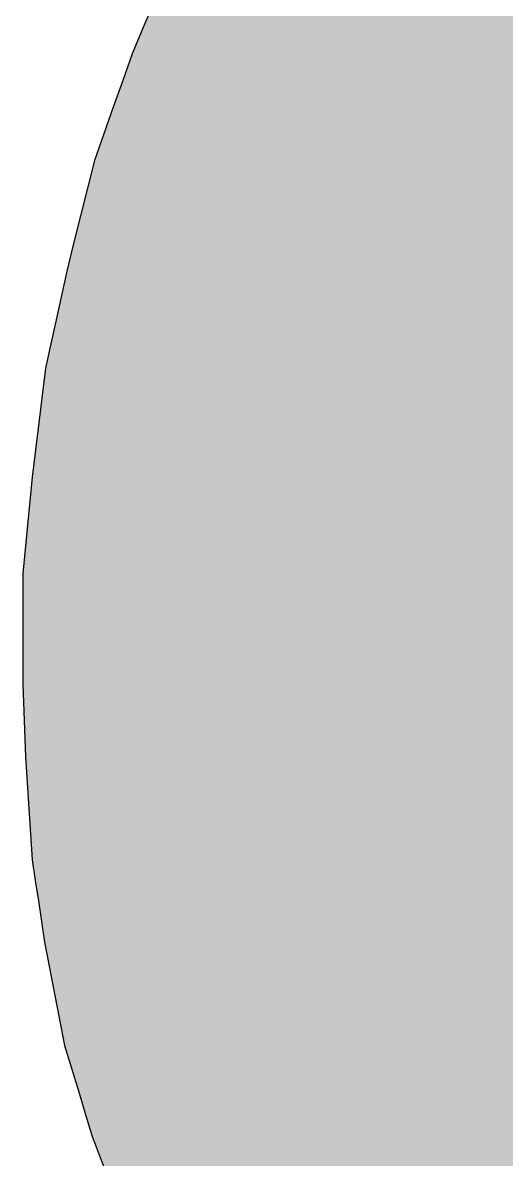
# Model space of a CAD drawing. Extents: x -8.7 to 23.6, y -19.4 to 9.1.
# Drawn here: x -4.477 to -3.382, y 0.211 to 2.787 of the extents above; entities that cross this region are included whole.
import ezdxf

# ---------------------------------------------------------------- set-up
doc = ezdxf.new("R2010")
doc.units = 0
doc.layers.add('LAYER_6', color=7, linetype='CONTINUOUS')

# ---------------------------------------------------------------- blocks, each defined once
blk = doc.blocks.new('*U1')
at = {"layer": 'LAYER_6', "color": 1}
for points in [[(-3.3625, -7.1278), (-3.4023, 3.9589), (-3.3625, 3.9983)], [(-3.4094, -7.102), (-3.4257, 3.9358), (-3.4094, 3.9519)], [(-3.4023, -7.1059), (-3.4094, 3.9519), (-3.4023, 3.9589)], [(-3.4094, -7.102), (-3.4094, 3.9519), (-3.4023, -7.1059)], [(-3.4023, -7.1059), (-3.4023, 3.9589), (-3.3625, -7.1278)], [(-3.4422, -7.084), (-3.4733, 3.8845), (-3.4422, 3.9195)], [(-3.4257, -7.0931), (-3.4422, 3.9195), (-3.4257, 3.9358)], [(-3.4422, -7.084), (-3.4422, 3.9195), (-3.4257, -7.0931)], [(-3.4257, -7.0931), (-3.4257, 3.9358), (-3.4094, -7.102)], [(-3.486, -7.06), (-3.4915, 3.8642), (-3.486, 3.8703)], [(-3.4805, -7.063), (-3.486, 3.8703), (-3.4805, 3.8764)], [(-3.486, -7.06), (-3.486, 3.8703), (-3.4805, -7.063)], [(-3.4751, -7.066), (-3.4805, 3.8764), (-3.4751, 3.8826)], [(-3.4805, -7.063), (-3.4805, 3.8764), (-3.4751, -7.066)], [(-3.475, -7.066), (-3.4751, 3.8826), (-3.475, 3.8827)], [(-3.4751, -7.066), (-3.4751, 3.8826), (-3.475, -7.066)], [(-3.4746, -7.0662), (-3.475, 3.8827), (-3.4746, 3.8831)], [(-3.475, -7.066), (-3.475, 3.8827), (-3.4746, -7.0662)], [(-3.4742, -7.0664), (-3.4746, 3.8831), (-3.4742, 3.8835)], [(-3.4746, -7.0662), (-3.4746, 3.8831), (-3.4742, -7.0664)], [(-3.4738, -7.0667), (-3.4742, 3.8835), (-3.4738, 3.884)], [(-3.4742, -7.0664), (-3.4742, 3.8835), (-3.4738, -7.0667)], [(-3.4733, -7.0669), (-3.4738, 3.884), (-3.4733, 3.8845)], [(-3.4738, -7.0667), (-3.4738, 3.884), (-3.4733, -7.0669)], [(-3.4733, -7.0669), (-3.4733, 3.8845), (-3.4422, -7.084)], [(-3.5119, -7.0457), (-3.5146, 3.8382), (-3.5119, 3.8412)], [(-3.5082, -7.0478), (-3.5119, 3.8412), (-3.5082, 3.8454)], [(-3.5119, -7.0457), (-3.5119, 3.8412), (-3.5082, -7.0478)], [(-3.5078, -7.048), (-3.5082, 3.8454), (-3.5078, 3.8458)], [(-3.5082, -7.0478), (-3.5082, 3.8454), (-3.5078, -7.048)], [(-3.5044, -7.0499), (-3.5078, 3.8458), (-3.5044, 3.8496)], [(-3.5078, -7.048), (-3.5078, 3.8458), (-3.5044, -7.0499)], [(-3.5007, -7.0519), (-3.5044, 3.8496), (-3.5007, 3.8538)], [(-3.5044, -7.0499), (-3.5044, 3.8496), (-3.5007, -7.0519)], [(-3.4969, -7.054), (-3.5007, 3.8538), (-3.4969, 3.858)], [(-3.5007, -7.0519), (-3.5007, 3.8538), (-3.4969, -7.054)], [(-3.4915, -7.057), (-3.4969, 3.858), (-3.4915, 3.8642)], [(-3.4969, -7.054), (-3.4969, 3.858), (-3.4915, -7.057)], [(-3.4915, -7.057), (-3.4915, 3.8642), (-3.486, -7.06)], [(-3.5363, -7.0323), (-3.5391, 3.8107), (-3.5363, 3.8138)], [(-3.5335, -7.0339), (-3.5363, 3.8138), (-3.5335, 3.817)], [(-3.5363, -7.0323), (-3.5363, 3.8138), (-3.5335, -7.0339)], [(-3.5307, -7.0354), (-3.5335, 3.817), (-3.5307, 3.8201)], [(-3.5335, -7.0339), (-3.5335, 3.817), (-3.5307, -7.0354)], [(-3.528, -7.0369), (-3.5307, 3.8201), (-3.528, 3.8232)], [(-3.5307, -7.0354), (-3.5307, 3.8201), (-3.528, -7.0369)], [(-3.5267, -7.0377), (-3.528, 3.8232), (-3.5267, 3.8247)], [(-3.528, -7.0369), (-3.528, 3.8232), (-3.5267, -7.0377)], [(-3.5254, -7.0384), (-3.5267, 3.8247), (-3.5254, 3.8261)], [(-3.5267, -7.0377), (-3.5267, 3.8247), (-3.5254, -7.0384)], [(-3.5241, -7.0391), (-3.5254, 3.8261), (-3.5241, 3.8276)], [(-3.5254, -7.0384), (-3.5254, 3.8261), (-3.5241, -7.0391)], [(-3.5228, -7.0398), (-3.5241, 3.8276), (-3.5228, 3.829)], [(-3.5241, -7.0391), (-3.5241, 3.8276), (-3.5228, -7.0398)], [(-3.5201, -7.0413), (-3.5228, 3.829), (-3.5201, 3.8321)], [(-3.5228, -7.0398), (-3.5228, 3.829), (-3.5201, -7.0413)], [(-3.5174, -7.0428), (-3.5201, 3.8321), (-3.5174, 3.8351)], [(-3.5201, -7.0413), (-3.5201, 3.8321), (-3.5174, -7.0428)], [(-3.5146, -7.0443), (-3.5174, 3.8351), (-3.5146, 3.8382)], [(-3.5174, -7.0428), (-3.5174, 3.8351), (-3.5146, -7.0443)], [(-3.5146, -7.0443), (-3.5146, 3.8382), (-3.5119, -7.0457)], [(-3.5406, -7.03), (-3.5626, 3.7843), (-3.5406, 3.809)], [(-3.5391, -7.0308), (-3.5406, 3.809), (-3.5391, 3.8107)], [(-3.5406, -7.03), (-3.5406, 3.809), (-3.5391, -7.0308)], [(-3.5391, -7.0308), (-3.5391, 3.8107), (-3.5363, -7.0323)], [(-3.5734, -7.012), (-3.5861, 3.7571), (-3.5734, 3.7722)], [(-3.5626, -7.0179), (-3.5734, 3.7722), (-3.5626, 3.7843)], [(-3.5734, -7.012), (-3.5734, 3.7722), (-3.5626, -7.0179)], [(-3.5626, -7.0179), (-3.5626, 3.7843), (-3.5406, -7.03)], [(-3.5965, -6.9993), (-3.6096, 3.7291), (-3.5965, 3.7447)], [(-3.5917, -7.002), (-3.5965, 3.7447), (-3.5917, 3.7504)], [(-3.5965, -6.9993), (-3.5965, 3.7447), (-3.5917, -7.002)], [(-3.5861, -7.005), (-3.5917, 3.7504), (-3.5861, 3.7571)], [(-3.5917, -7.002), (-3.5917, 3.7504), (-3.5861, -7.005)], [(-3.5861, -7.005), (-3.5861, 3.7571), (-3.5734, -7.012)], [(-3.6099, -6.9919), (-3.6282, 3.7068), (-3.6099, 3.7286)], [(-3.6096, -6.9922), (-3.6099, 3.7286), (-3.6096, 3.7291)], [(-3.6099, -6.9919), (-3.6099, 3.7286), (-3.6096, -6.9922)], [(-3.6096, -6.9922), (-3.6096, 3.7291), (-3.5965, -6.9993)], [(-3.6465, -6.9719), (-3.6527, 3.678), (-3.6465, 3.685)], [(-3.6428, -6.9739), (-3.6465, 3.685), (-3.6428, 3.6894)], [(-3.6465, -6.9719), (-3.6465, 3.685), (-3.6428, -6.9739)], [(-3.633, -6.9793), (-3.6428, 3.6894), (-3.633, 3.7011)], [(-3.6428, -6.9739), (-3.6428, 3.6894), (-3.633, -6.9793)], [(-3.6282, -6.9819), (-3.633, 3.7011), (-3.6282, 3.7068)], [(-3.633, -6.9793), (-3.633, 3.7011), (-3.6282, -6.9819)], [(-3.6282, -6.9819), (-3.6282, 3.7068), (-3.6099, -6.9919)], [(-3.6625, -6.9631), (-3.6723, 3.6558), (-3.6625, 3.6669)], [(-3.6527, -6.9685), (-3.6625, 3.6669), (-3.6527, 3.678)], [(-3.6625, -6.9631), (-3.6625, 3.6669), (-3.6527, -6.9685)], [(-3.6527, -6.9685), (-3.6527, 3.678), (-3.6465, -6.9719)], [(-3.676, -6.9557), (-3.7055, 3.6182), (-3.676, 3.6516)], [(-3.6723, -6.9577), (-3.676, 3.6516), (-3.6723, 3.6558)], [(-3.676, -6.9557), (-3.676, 3.6516), (-3.6723, -6.9577)], [(-3.6723, -6.9577), (-3.6723, 3.6558), (-3.6625, -6.9631)], [(-3.7121, -6.9358), (-3.735, 3.5848), (-3.7121, 3.6106)], [(-3.7055, -6.9395), (-3.7121, 3.6106), (-3.7055, 3.6182)], [(-3.7121, -6.9358), (-3.7121, 3.6106), (-3.7055, -6.9395)], [(-3.7055, -6.9395), (-3.7055, 3.6182), (-3.676, -6.9557)], [(-3.735, -6.9233), (-3.752, 3.5655), (-3.735, 3.5848)], [(-3.735, -6.9233), (-3.735, 3.5848), (-3.7121, -6.9358)], [(-3.752, -6.914), (-3.7645, 3.5514), (-3.752, 3.5655)], [(-3.752, -6.914), (-3.752, 3.5655), (-3.735, -6.9233)], [(-3.7673, -6.9056), (-3.7887, 3.5171), (-3.7673, 3.5474)], [(-3.7645, -6.9071), (-3.7673, 3.5474), (-3.7645, 3.5514)], [(-3.7673, -6.9056), (-3.7673, 3.5474), (-3.7645, -6.9071)], [(-3.7645, -6.9071), (-3.7645, 3.5514), (-3.752, -6.914)], [(-3.7918, -6.8921), (-3.8129, 3.4827), (-3.7918, 3.5127)], [(-3.7887, -6.8938), (-3.7918, 3.5127), (-3.7887, 3.5171)], [(-3.7918, -6.8921), (-3.7918, 3.5127), (-3.7887, -6.8938)], [(-3.7887, -6.8938), (-3.7887, 3.5171), (-3.7673, -6.9056)], [(-3.8129, -6.8805), (-3.8316, 3.4563), (-3.8129, 3.4827)], [(-3.8129, -6.8805), (-3.8129, 3.4827), (-3.7918, -6.8921)], [(-3.8316, -6.8702), (-3.8372, 3.4484), (-3.8316, 3.4563)], [(-3.8316, -6.8702), (-3.8316, 3.4563), (-3.8129, -6.8805)], [(-3.8372, -6.8672), (-3.8614, 3.4141), (-3.8372, 3.4484)], [(-3.8372, -6.8672), (-3.8372, 3.4484), (-3.8316, -6.8702)], [(-3.8614, -6.8539), (-3.8759, 3.3916), (-3.8614, 3.4141)], [(-3.8614, -6.8539), (-3.8614, 3.4141), (-3.8372, -6.8672)], [(-3.8759, -6.8459), (-3.8985, 3.3568), (-3.8759, 3.3916)], [(-3.8759, -6.8459), (-3.8759, 3.3916), (-3.8614, -6.8539)], [(-3.8985, -6.8336), (-3.9188, 3.3253), (-3.8985, 3.3568)], [(-3.8985, -6.8336), (-3.8985, 3.3568), (-3.8759, -6.8459)], [(-3.9188, -6.8224), (-3.9203, 3.3231), (-3.9188, 3.3253)], [(-3.9188, -6.8224), (-3.9188, 3.3253), (-3.8985, -6.8336)], [(-3.9355, -6.8132), (-3.9381, 3.2955), (-3.9355, 3.2995)], [(-3.9203, -6.8216), (-3.9355, 3.2995), (-3.9203, 3.3231)], [(-3.9355, -6.8132), (-3.9355, 3.2995), (-3.9203, -6.8216)], [(-3.9203, -6.8216), (-3.9203, 3.3231), (-3.9188, -6.8224)], [(-3.9381, -6.8118), (-3.9646, 3.2546), (-3.9381, 3.2955)], [(-3.9381, -6.8118), (-3.9381, 3.2955), (-3.9355, -6.8132)], [(-3.9646, -6.7976), (-3.9725, 3.2423), (-3.9646, 3.2546)], [(-3.9646, -6.7976), (-3.9646, 3.2546), (-3.9381, -6.8118)], [(-3.9725, -6.7933), (-3.9974, 3.2038), (-3.9725, 3.2423)], [(-3.9725, -6.7933), (-3.9725, 3.2423), (-3.9646, -6.7976)], [(-3.9974, -6.7799), (-4.0089, 3.1861), (-3.9974, 3.2038)], [(-3.9974, -6.7799), (-3.9974, 3.2038), (-3.9725, -6.7933)], [(-4.0096, -6.7733), (-4.04, 3.1261), (-4.0096, 3.185)], [(-4.0089, -6.7737), (-4.0096, 3.185), (-4.0089, 3.1861)], [(-4.0096, -6.7733), (-4.0096, 3.185), (-4.0089, -6.7737)], [(-4.0089, -6.7737), (-4.0089, 3.1861), (-3.9974, -6.7799)], [(-4.04, -6.757), (-4.0545, 3.0981), (-4.04, 3.1261)], [(-4.04, -6.757), (-4.04, 3.1261), (-4.0096, -6.7733)], [(-4.0567, -6.748), (-4.0705, 3.0672), (-4.0567, 3.0938)], [(-4.0545, -6.7492), (-4.0567, 3.0938), (-4.0545, 3.0981)], [(-4.0567, -6.748), (-4.0567, 3.0938), (-4.0545, -6.7492)], [(-4.0545, -6.7492), (-4.0545, 3.0981), (-4.04, -6.757)], [(-4.0705, -6.7406), (-4.1001, 3.0098), (-4.0705, 3.0672)], [(-4.0705, -6.7406), (-4.0705, 3.0672), (-4.0567, -6.748)], [(-4.1009, -6.7242), (-4.116, 2.9791), (-4.1009, 3.0083)], [(-4.1001, -6.7246), (-4.1009, 3.0083), (-4.1001, 3.0098)], [(-4.1009, -6.7242), (-4.1009, 3.0083), (-4.1001, -6.7246)], [(-4.1001, -6.7246), (-4.1001, 3.0098), (-4.0705, -6.7406)], [(-4.116, -6.7161), (-4.1314, 2.9493), (-4.116, 2.9791)], [(-4.116, -6.7161), (-4.116, 2.9791), (-4.1009, -6.7242)], [(-4.1314, -6.7078), (-4.1457, 2.9153), (-4.1314, 2.9493)], [(-4.1314, -6.7078), (-4.1314, 2.9493), (-4.116, -6.7161)], [(-4.1457, -6.7001), (-4.1559, 2.8911), (-4.1457, 2.9153)], [(-4.1457, -6.7001), (-4.1457, 2.9153), (-4.1314, -6.7078)], [(-4.1559, -6.6946), (-4.1753, 2.845), (-4.1559, 2.8911)], [(-4.1559, -6.6946), (-4.1559, 2.8911), (-4.1457, -6.7001)], [(-4.1753, -6.6842), (-4.1804, 2.8329), (-4.1753, 2.845)], [(-4.1753, -6.6842), (-4.1753, 2.845), (-4.1559, -6.6946)], [(-4.1804, -6.6885), (-4.1913, 2.8069), (-4.1804, 2.8329)], [(-4.1804, -6.6885), (-4.1804, 2.8329), (-4.1753, -6.6842)], [(-4.1913, -6.6979), (-4.2049, 2.7747), (-4.1913, 2.8069)], [(-4.1913, -6.6979), (-4.1913, 2.8069), (-4.1804, -6.6885)], [(-4.2116, -6.7152), (-4.2294, 2.7165), (-4.2116, 2.7587)], [(-4.2049, -6.7095), (-4.2116, 2.7587), (-4.2049, 2.7747)], [(-4.2116, -6.7152), (-4.2116, 2.7587), (-4.2049, -6.7095)], [(-4.2049, -6.7095), (-4.2049, 2.7747), (-4.1913, -6.6979)], [(-4.2294, -6.7304), (-4.2411, 2.6833), (-4.2294, 2.7165)], [(-4.2294, -6.7304), (-4.2294, 2.7165), (-4.2116, -6.7152)], [(-4.2411, -6.7405), (-4.2479, 2.6641), (-4.2411, 2.6833)], [(-4.2411, -6.7405), (-4.2411, 2.6833), (-4.2294, -6.7304)], [(-4.2507, -6.7487), (-4.2721, 2.5956), (-4.2507, 2.656)], [(-4.2479, -6.7463), (-4.2507, 2.656), (-4.2479, 2.6641)], [(-4.2507, -6.7487), (-4.2507, 2.656), (-4.2479, -6.7463)], [(-4.2479, -6.7463), (-4.2479, 2.6641), (-4.2411, -6.7405)], [(-4.2721, -6.767), (-4.2833, 2.564), (-4.2721, 2.5956)], [(-4.2721, -6.767), (-4.2721, 2.5956), (-4.2507, -6.7487)], [(-4.2842, 0.1695), (-4.2909, 2.5425), (-4.2842, 2.5614)], [(-4.2833, 0.1671), (-4.2842, 2.5614), (-4.2833, 2.564)], [(-4.2842, 0.1695), (-4.2842, 2.5614), (-4.2833, 0.1671)], [(-4.2833, -6.7765), (-4.2833, 2.564), (-4.2721, -6.767)], [(-4.2935, 0.1938), (-4.3015, 2.5125), (-4.2935, 2.5352)], [(-4.2924, 0.1909), (-4.2935, 2.5352), (-4.2924, 2.5382)], [(-4.2935, 0.1938), (-4.2935, 2.5352), (-4.2924, 0.1909)], [(-4.2909, 0.187), (-4.2924, 2.5382), (-4.2909, 2.5425)], [(-4.2924, 0.1909), (-4.2924, 2.5382), (-4.2909, 0.187)], [(-4.2909, 0.187), (-4.2909, 2.5425), (-4.2842, 0.1695)], [(-4.3015, 0.2148), (-4.3105, 2.4868), (-4.3015, 2.5125)], [(-4.3015, 0.2148), (-4.3015, 2.5125), (-4.2935, 0.1938)], [(-4.3148, 0.2499), (-4.3196, 2.4554), (-4.3148, 2.4748)], [(-4.3107, 0.2391), (-4.3148, 2.4748), (-4.3107, 2.4864)], [(-4.3148, 0.2499), (-4.3148, 2.4748), (-4.3107, 0.2391)], [(-4.3105, 0.2387), (-4.3107, 2.4864), (-4.3105, 2.4868)], [(-4.3107, 0.2391), (-4.3107, 2.4864), (-4.3105, 0.2387)], [(-4.3105, 0.2387), (-4.3105, 2.4868), (-4.3015, 0.2148)], [(-4.3205, 0.2654), (-4.3304, 2.412), (-4.3205, 2.452)], [(-4.3196, 0.2625), (-4.3205, 2.452), (-4.3196, 2.4554)], [(-4.3205, 0.2654), (-4.3205, 2.452), (-4.3196, 0.2625)], [(-4.3196, 0.2625), (-4.3196, 2.4554), (-4.3148, 0.2499)], [(-4.3325, 0.3049), (-4.3353, 2.3926), (-4.3325, 2.4037)], [(-4.3304, 0.2981), (-4.3325, 2.4037), (-4.3304, 2.412)], [(-4.3325, 0.3049), (-4.3325, 2.4037), (-4.3304, 0.2981)], [(-4.3304, 0.2981), (-4.3304, 2.412), (-4.3205, 0.2654)], [(-4.3406, 0.3318), (-4.3445, 2.3554), (-4.3406, 2.371)], [(-4.3382, 0.3235), (-4.3406, 2.371), (-4.3382, 2.381)], [(-4.3406, 0.3318), (-4.3406, 2.371), (-4.3382, 0.3235)], [(-4.3353, 0.314), (-4.3382, 2.381), (-4.3353, 2.3926)], [(-4.3382, 0.3235), (-4.3382, 2.381), (-4.3353, 0.314)], [(-4.3353, 0.314), (-4.3353, 2.3926), (-4.3325, 0.3049)], [(-4.3461, 0.3496), (-4.3509, 2.3298), (-4.3461, 2.3492)], [(-4.3445, 0.3445), (-4.3461, 2.3492), (-4.3445, 2.3554)], [(-4.3461, 0.3496), (-4.3461, 2.3492), (-4.3445, 0.3445)], [(-4.3445, 0.3445), (-4.3445, 2.3554), (-4.3406, 0.3318)], [(-4.3509, 0.3655), (-4.3565, 2.3072), (-4.3509, 2.3298)], [(-4.3509, 0.3655), (-4.3509, 2.3298), (-4.3461, 0.3496)], [(-4.3565, 0.3841), (-4.3617, 2.2864), (-4.3565, 2.3072)], [(-4.3565, 0.3841), (-4.3565, 2.3072), (-4.3509, 0.3655)], [(-4.3656, 0.4139), (-4.3665, 2.2671), (-4.3656, 2.2709)], [(-4.3617, 0.4011), (-4.3656, 2.2709), (-4.3617, 2.2864)], [(-4.3656, 0.4139), (-4.3656, 2.2709), (-4.3617, 0.4011)], [(-4.3617, 0.4011), (-4.3617, 2.2864), (-4.3565, 0.3841)], [(-4.3686, 0.4237), (-4.3773, 2.2236), (-4.3686, 2.2589)], [(-4.3665, 0.417), (-4.3686, 2.2589), (-4.3665, 2.2671)], [(-4.3686, 0.4237), (-4.3686, 2.2589), (-4.3665, 0.417)], [(-4.3665, 0.417), (-4.3665, 2.2671), (-4.3656, 0.4139)], [(-4.3773, 0.4526), (-4.3822, 2.2015), (-4.3773, 2.2236)], [(-4.3773, 0.4526), (-4.3773, 2.2236), (-4.3686, 0.4237)], [(-4.3822, 0.4685), (-4.3893, 2.1687), (-4.3822, 2.2015)], [(-4.3822, 0.4685), (-4.3822, 2.2015), (-4.3773, 0.4526)], [(-4.3893, 0.5053), (-4.3904, 2.1636), (-4.3893, 2.1687)], [(-4.3893, 0.5053), (-4.3893, 2.1687), (-4.3822, 0.4685)], [(-4.3936, 0.5272), (-4.4013, 2.1138), (-4.3936, 2.1492)], [(-4.393, 0.5243), (-4.3936, 2.1492), (-4.393, 2.1517)], [(-4.3936, 0.5272), (-4.3936, 2.1492), (-4.393, 0.5243)], [(-4.3924, 0.521), (-4.393, 2.1517), (-4.3924, 2.1547)], [(-4.393, 0.5243), (-4.393, 2.1517), (-4.3924, 0.521)], [(-4.3904, 0.511), (-4.3924, 2.1547), (-4.3904, 2.1636)], [(-4.3924, 0.521), (-4.3924, 2.1547), (-4.3904, 0.511)], [(-4.3904, 0.511), (-4.3904, 2.1636), (-4.3893, 0.5053)], [(-4.4013, 0.5668), (-4.405, 2.0968), (-4.4013, 2.1138)], [(-4.4013, 0.5668), (-4.4013, 2.1138), (-4.3936, 0.5272)], [(-4.405, 0.5858), (-4.4133, 2.0589), (-4.405, 2.0968)], [(-4.405, 0.5858), (-4.405, 2.0968), (-4.4013, 0.5668)], [(-4.4164, 0.6445), (-4.4252, 2.004), (-4.4164, 2.0445)], [(-4.4162, 0.6434), (-4.4164, 2.0445), (-4.4162, 2.0455)], [(-4.4164, 0.6445), (-4.4164, 2.0445), (-4.4162, 0.6434)], [(-4.4133, 0.6283), (-4.4162, 2.0455), (-4.4133, 2.0589)], [(-4.4162, 0.6434), (-4.4162, 2.0455), (-4.4133, 0.6283)], [(-4.4133, 0.6283), (-4.4133, 2.0589), (-4.405, 0.5858)], [(-4.4252, 0.6899), (-4.4278, 1.9831), (-4.4252, 2.004)], [(-4.4252, 0.6899), (-4.4252, 2.004), (-4.4164, 0.6445)], [(-4.4278, 0.7031), (-4.4328, 1.9422), (-4.4278, 1.9831)], [(-4.4278, 0.7031), (-4.4278, 1.9831), (-4.4252, 0.6899)], [(-4.4328, 0.7372), (-4.4347, 1.9272), (-4.4328, 1.9422)], [(-4.4328, 0.7372), (-4.4328, 1.9422), (-4.4278, 0.7031)], [(-4.4347, 0.7497), (-4.4378, 1.9021), (-4.4347, 1.9272)], [(-4.4347, 0.7497), (-4.4347, 1.9272), (-4.4328, 0.7372)], [(-4.44, 0.7855), (-4.4405, 1.8804), (-4.44, 1.8843)], [(-4.4378, 0.7706), (-4.44, 1.8843), (-4.4378, 1.9021)], [(-4.44, 0.7855), (-4.44, 1.8843), (-4.4378, 0.7706)], [(-4.4378, 0.7706), (-4.4378, 1.9021), (-4.4347, 0.7497)], [(-4.4416, 0.7962), (-4.4444, 1.8483), (-4.4416, 1.8713)], [(-4.4405, 0.7887), (-4.4416, 1.8713), (-4.4405, 1.8804)], [(-4.4416, 0.7962), (-4.4416, 1.8713), (-4.4405, 0.7887)], [(-4.4405, 0.7887), (-4.4405, 1.8804), (-4.44, 0.7855)], [(-4.4444, 0.8155), (-4.4481, 1.8186), (-4.4444, 1.8483)], [(-4.4444, 0.8155), (-4.4444, 1.8483), (-4.4416, 0.7962)], [(-4.4485, 0.8428), (-4.4554, 1.7596), (-4.4485, 1.8155)], [(-4.4481, 0.8402), (-4.4485, 1.8155), (-4.4481, 1.8186)], [(-4.4485, 0.8428), (-4.4485, 1.8155), (-4.4481, 0.8402)], [(-4.4481, 0.8402), (-4.4481, 1.8186), (-4.4444, 0.8155)], [(-4.4557, 0.8945), (-4.4592, 1.7205), (-4.4557, 1.7568)], [(-4.4554, 0.8894), (-4.4557, 1.7568), (-4.4554, 1.7596)], [(-4.4557, 0.8945), (-4.4557, 1.7568), (-4.4554, 0.8894)], [(-4.4554, 0.8894), (-4.4554, 1.7596), (-4.4485, 0.8428)], [(-4.461, 0.9743), (-4.4631, 1.6806), (-4.461, 1.7023)], [(-4.4592, 0.9477), (-4.461, 1.7023), (-4.4592, 1.7205)], [(-4.461, 0.9743), (-4.461, 1.7023), (-4.4592, 0.9477)], [(-4.4592, 0.9477), (-4.4592, 1.7205), (-4.4557, 0.8945)], [(-4.4631, 1.0061), (-4.4638, 1.6735), (-4.4631, 1.6806)], [(-4.4631, 1.0061), (-4.4631, 1.6806), (-4.461, 0.9743)], [(-4.4638, 1.0164), (-4.4663, 1.6478), (-4.4638, 1.6735)], [(-4.4638, 1.0164), (-4.4638, 1.6735), (-4.4631, 1.0061)], [(-4.467, 1.0644), (-4.4709, 1.6008), (-4.467, 1.6407)], [(-4.4663, 1.054), (-4.467, 1.6407), (-4.4663, 1.6478)], [(-4.467, 1.0644), (-4.467, 1.6407), (-4.4663, 1.054)], [(-4.4663, 1.054), (-4.4663, 1.6478), (-4.4638, 1.0164)], [(-4.4709, 1.1228), (-4.4716, 1.5933), (-4.4709, 1.6008)], [(-4.4709, 1.1228), (-4.4709, 1.6008), (-4.467, 1.0644)], [(-4.4736, 1.2049), (-4.475, 1.5583), (-4.4736, 1.5724)], [(-4.4723, 1.1638), (-4.4736, 1.5724), (-4.4723, 1.5866)], [(-4.4736, 1.2049), (-4.4736, 1.5724), (-4.4723, 1.1638)], [(-4.4716, 1.1446), (-4.4723, 1.5866), (-4.4716, 1.5933)], [(-4.4723, 1.1638), (-4.4723, 1.5866), (-4.4716, 1.1446)], [(-4.4716, 1.1446), (-4.4716, 1.5933), (-4.4709, 1.1228)], [(-4.475, 1.246), (-4.4764, 1.5441), (-4.475, 1.5583)], [(-4.475, 1.246), (-4.475, 1.5583), (-4.4736, 1.2049)], [(-4.4768, 1.4758), (-4.4769, 1.5388), (-4.4768, 1.5401)], [(-4.4766, 1.4129), (-4.4768, 1.5401), (-4.4766, 1.5414)], [(-4.4768, 1.4758), (-4.4768, 1.5401), (-4.4766, 1.4129)], [(-4.4765, 1.35), (-4.4766, 1.5414), (-4.4765, 1.5427)], [(-4.4766, 1.4129), (-4.4766, 1.5414), (-4.4765, 1.35)], [(-4.4764, 1.2871), (-4.4765, 1.5427), (-4.4764, 1.5441)], [(-4.4765, 1.35), (-4.4765, 1.5427), (-4.4764, 1.2871)], [(-4.4764, 1.2871), (-4.4764, 1.5441), (-4.475, 1.246)]]:
    blk.add_solid(points, dxfattribs=at)

msp = doc.modelspace()

# ---------------------------------------------------------------- linework, layer by layer
at = {"layer": 'LAYER_6'}
msp.add_lwpolyline([(-4.1804, 2.8329), (-4.2049, 2.7747), (-4.2294, 2.7165), (-4.2507, 2.656), (-4.2721, 2.5956), (-4.2935, 2.5352), (-4.3148, 2.4748), (-4.3304, 2.412), (-4.3461, 2.3492), (-4.3617, 2.2864), (-4.3773, 2.2236), (-4.3893, 2.1687), (-4.4013, 2.1138), (-4.4133, 2.0589), (-4.4252, 2.004), (-4.4328, 1.9422), (-4.4405, 1.8804), (-4.4481, 1.8186), (-4.4557, 1.7568), (-4.461, 1.7023), (-4.4663, 1.6478), (-4.4716, 1.5933), (-4.4769, 1.5388), (-4.4768, 1.4758), (-4.4766, 1.4129), (-4.4765, 1.35), (-4.4764, 1.2871), (-4.475, 1.246), (-4.4736, 1.2049), (-4.4723, 1.1638), (-4.4709, 1.1228), (-4.467, 1.0644), (-4.4631, 1.0061), (-4.4592, 0.9477), (-4.4554, 0.8894), (-4.4485, 0.8428), (-4.4416, 0.7962), (-4.4347, 0.7497), (-4.4278, 0.7031), (-4.4164, 0.6445), (-4.405, 0.5858), (-4.3936, 0.5272), (-4.3822, 0.4685), (-4.3665, 0.417), (-4.3509, 0.3655), (-4.3353, 0.314), (-4.3196, 0.2625), (-4.3105, 0.2387), (-4.3015, 0.2148), (-4.2924, 0.1909)], dxfattribs=at)

# ---------------------------------------------------------------- block references
at = {"layer": 'LAYER_6', "color": 1}
msp.add_blockref('*U1', (0, 0), dxfattribs=at)

doc.saveas('drawing.dxf')
